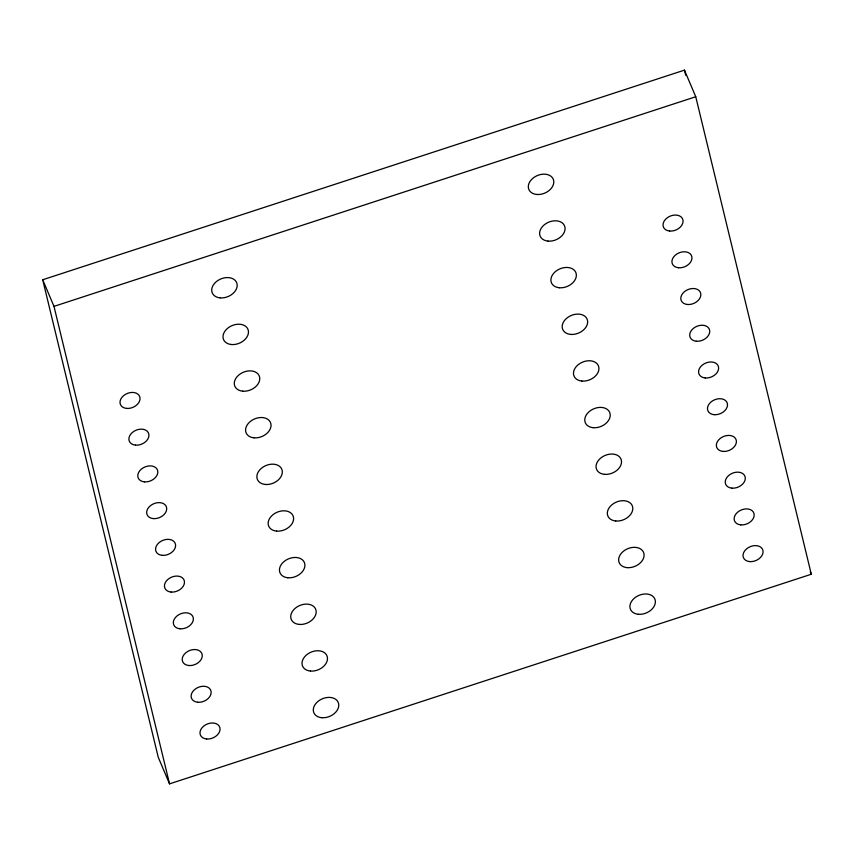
<?xml version="1.0" encoding="UTF-8"?>
<svg xmlns="http://www.w3.org/2000/svg" width="854" height="854" viewBox="0 0 854 854"><rect width="100%" height="100%" fill="white"/><g stroke="black" fill="none" stroke-linecap="round" stroke-linejoin="round"><path stroke-width="1.28" d="M42.7 279.76L684.46 70.135L695.754 96.748L811.3 574.24L169.54 783.865L158.246 757.252L42.7 279.76L53.994 306.372L169.54 783.865M53.994 306.372L695.754 96.748M810.275 571.817L811.3 574.24M684.46 70.135L685.709 75.312M536.739 194.466A13.237 9.533 -23 0 0 553.595 180.237A13.237 9.533 -23 0 0 532.832 178.305A13.237 9.533 -23 0 0 536.739 194.466M548.033 241.106A13.237 9.533 -23 0 0 564.889 226.886A13.237 9.533 -23 0 0 544.115 224.954A13.237 9.533 -23 0 0 548.033 241.106M559.317 287.755A13.237 9.533 -23 0 0 576.172 273.536A13.237 9.533 -23 0 0 555.41 271.593A13.237 9.533 -23 0 0 559.317 287.755M570.611 334.405A13.237 9.533 -23 0 0 587.456 320.175A13.237 9.533 -23 0 0 566.693 318.243A13.237 9.533 -23 0 0 570.611 334.405M581.894 381.055A13.237 9.533 -23 0 0 598.75 366.825A13.237 9.533 -23 0 0 577.987 364.893A13.237 9.533 -23 0 0 581.894 381.055M593.178 427.694A13.237 9.533 -23 0 0 610.034 413.475A13.237 9.533 -23 0 0 589.271 411.543A13.237 9.533 -23 0 0 593.178 427.694M604.472 474.344A13.237 9.533 -23 0 0 621.328 460.125A13.237 9.533 -23 0 0 600.565 458.182A13.237 9.533 -23 0 0 604.472 474.344M615.755 520.993A13.237 9.533 -23 0 0 632.611 506.764A13.237 9.533 -23 0 0 611.848 504.831A13.237 9.533 -23 0 0 615.755 520.993M627.049 567.632A13.237 9.533 -23 0 0 643.905 553.413A13.237 9.533 -23 0 0 623.132 551.481A13.237 9.533 -23 0 0 627.049 567.632M638.333 614.282A13.237 9.533 -23 0 0 655.189 600.063A13.237 9.533 -23 0 0 634.426 598.12A13.237 9.533 -23 0 0 638.333 614.282M220.129 297.875A13.237 9.533 -23 0 0 236.985 283.656A13.237 9.533 -23 0 0 216.222 281.724A13.237 9.533 -23 0 0 220.129 297.875M231.423 344.525A13.237 9.533 -23 0 0 248.279 330.306A13.237 9.533 -23 0 0 227.516 328.363A13.237 9.533 -23 0 0 231.423 344.525M242.707 391.175A13.237 9.533 -23 0 0 259.563 376.945A13.237 9.533 -23 0 0 238.8 375.013A13.237 9.533 -23 0 0 242.707 391.175M254.001 437.824A13.237 9.533 -23 0 0 270.846 423.595A13.237 9.533 -23 0 0 250.083 421.662A13.237 9.533 -23 0 0 254.001 437.824M265.284 484.464A13.237 9.533 -23 0 0 282.14 470.244A13.237 9.533 -23 0 0 261.377 468.312A13.237 9.533 -23 0 0 265.284 484.464M276.579 531.113A13.237 9.533 -23 0 0 293.424 516.894A13.237 9.533 -23 0 0 272.661 514.951A13.237 9.533 -23 0 0 276.579 531.113M287.862 577.763A13.237 9.533 -23 0 0 304.718 563.533A13.237 9.533 -23 0 0 283.955 561.601A13.237 9.533 -23 0 0 287.862 577.763M299.146 624.413A13.237 9.533 -23 0 0 316.001 610.183A13.237 9.533 -23 0 0 295.238 608.251A13.237 9.533 -23 0 0 299.146 624.413M310.44 671.052A13.237 9.533 -23 0 0 327.296 656.833A13.237 9.533 -23 0 0 306.522 654.901A13.237 9.533 -23 0 0 310.44 671.052M321.723 717.702A13.237 9.533 -23 0 0 338.579 703.482A13.237 9.533 -23 0 0 317.816 701.54A13.237 9.533 -23 0 0 321.723 717.702M669.653 231.039A10.419 7.505 -23 0 0 682.922 219.841A10.419 7.505 -23 0 0 666.579 218.314A10.419 7.505 -23 0 0 669.653 231.039M678.546 267.761A10.419 7.505 -23 0 0 691.815 256.563A10.419 7.505 -23 0 0 675.461 255.047A10.419 7.505 -23 0 0 678.546 267.761M687.427 304.494A10.419 7.505 -23 0 0 700.696 293.296A10.419 7.505 -23 0 0 684.353 291.769A10.419 7.505 -23 0 0 687.427 304.494M696.32 341.226A10.419 7.505 -23 0 0 709.589 330.028A10.419 7.505 -23 0 0 693.245 328.502A10.419 7.505 -23 0 0 696.32 341.226M705.212 377.959A10.419 7.505 -23 0 0 718.481 366.761A10.419 7.505 -23 0 0 702.127 365.234A10.419 7.505 -23 0 0 705.212 377.959M714.093 414.681A10.419 7.505 -23 0 0 727.362 403.483A10.419 7.505 -23 0 0 711.019 401.967A10.419 7.505 -23 0 0 714.093 414.681M722.986 451.414A10.419 7.505 -23 0 0 736.255 440.216A10.419 7.505 -23 0 0 719.901 438.689A10.419 7.505 -23 0 0 722.986 451.414M731.867 488.146A10.419 7.505 -23 0 0 745.147 476.948A10.419 7.505 -23 0 0 728.793 475.422A10.419 7.505 -23 0 0 731.867 488.146M740.76 524.879A10.419 7.505 -23 0 0 754.029 513.681A10.419 7.505 -23 0 0 737.685 512.154A10.419 7.505 -23 0 0 740.76 524.879M749.652 561.601A10.419 7.505 -23 0 0 762.921 550.403A10.419 7.505 -23 0 0 746.567 548.876A10.419 7.505 -23 0 0 749.652 561.601M206.625 738.977A10.419 7.505 -23 0 0 219.894 727.779A10.419 7.505 -23 0 0 203.54 726.252A10.419 7.505 -23 0 0 206.625 738.977M197.733 702.255A10.419 7.505 -23 0 0 211.002 691.046A10.419 7.505 -23 0 0 194.659 689.53A10.419 7.505 -23 0 0 197.733 702.255M188.841 665.522A10.419 7.505 -23 0 0 202.12 654.324A10.419 7.505 -23 0 0 185.766 652.798A10.419 7.505 -23 0 0 188.841 665.522M179.959 628.79A10.419 7.505 -23 0 0 193.228 617.591A10.419 7.505 -23 0 0 176.874 616.065A10.419 7.505 -23 0 0 179.959 628.79M171.067 592.057A10.419 7.505 -23 0 0 184.336 580.859A10.419 7.505 -23 0 0 167.992 579.332A10.419 7.505 -23 0 0 171.067 592.057M162.185 555.335A10.419 7.505 -23 0 0 175.454 544.137A10.419 7.505 -23 0 0 159.1 542.61A10.419 7.505 -23 0 0 162.185 555.335M153.293 518.602A10.419 7.505 -23 0 0 166.562 507.404A10.419 7.505 -23 0 0 150.219 505.878A10.419 7.505 -23 0 0 153.293 518.602M144.401 481.869A10.419 7.505 -23 0 0 157.67 470.671A10.419 7.505 -23 0 0 141.326 469.145A10.419 7.505 -23 0 0 144.401 481.869M135.519 445.137A10.419 7.505 -23 0 0 148.788 433.939A10.419 7.505 -23 0 0 132.434 432.412A10.419 7.505 -23 0 0 135.519 445.137M126.627 408.415A10.419 7.505 -23 0 0 139.896 397.217A10.419 7.505 -23 0 0 123.552 395.69A10.419 7.505 -23 0 0 126.627 408.415"/></g></svg>
